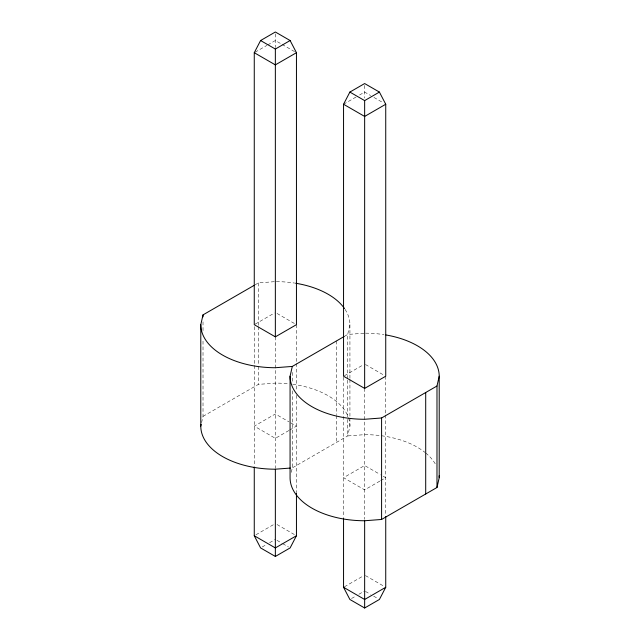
<?xml version="1.0" encoding="UTF-8"?>
<svg xmlns="http://www.w3.org/2000/svg" width="640" height="640" viewBox="0 0 640 640"><rect width="100%" height="100%" fill="white"/><g stroke="black" fill="none" stroke-linecap="round" stroke-linejoin="round"><path stroke-width="0.48" stroke-dasharray="3.2 2.4" d="M201.592 422.592L203.016 416.36L203.016 338.76M291.288 472.36L292.304 467.912L292.304 389.32M345.088 309.408A74.568 43.056 0 0 1 349.928 324.672L347.696 334.456L347.696 379.224M349.928 418.192L349.928 426.152L347.696 435.936L292.304 467.912M255.104 52.216L266.92 45.392M267.76 44.912L275.352 40.528L281.264 43.936M343.552 104.256L356.208 96.944M359.584 95L364.648 92.072L370.552 95.488M254.944 284.904L258.408 282.904L274.36 281.688M255.104 324.184L274.512 312.976M203.016 416.36L258.408 384.384L275.352 383.096A74.568 43.056 0 0 1 288.96 383.816M344.472 336.312L347.696 334.456L364.648 333.168M344.4 375.736L362.96 365.016M288.856 430.536L275.352 438.328L254.264 426.152L275.352 413.968L288.856 421.768M289.696 430.048L296.448 426.152L289.696 422.248M255.952 534.776L275.352 523.568M262.232 546.976L266.336 544.608M269.616 542.712L275.352 539.4M379.832 481.112L364.648 489.88L343.552 477.696L364.648 465.52L379.832 474.288M380.672 480.624L385.736 477.696L380.672 474.776M344.4 586.808L362.96 576.096M351.52 598.528L355.624 596.16M358.904 594.264L364.648 590.952M282.104 44.424L294.76 51.728M373.928 97.432L383.208 102.792M277.04 313.464L295.6 324.184M365.488 364.528L384.048 375.248M277.04 524.544L295.6 535.256M365.488 575.608L384.048 586.32M276.992 540.344L281.92 543.192M282.736 543.664L288.48 546.976M365.464 591.424L370.384 594.264M373.664 596.16L377.768 598.528M385.736 376.216L385.736 414.024M385.736 415.024L385.736 515.56M364.648 85.448L364.648 98.072M364.648 388.4L364.648 519.328M349.928 324.672L349.928 378.392M349.928 379.392L349.928 417.192M347.696 380.216L347.696 435.936L364.648 434.648A74.568 43.056 0 0 1 424.984 452.4M343.552 377.216L343.552 517.552M336.416 340.968L336.416 414.592M336.416 415.584L336.416 442.448M296.448 324.672L296.448 362.472M296.448 363.472L296.448 391.328M296.448 395.304L296.448 491.904M292.304 372.4L292.304 383.344M275.352 33.896L275.352 47.52M275.352 336.848L275.352 468.216M258.408 282.904L258.408 325.68M258.408 326.68L258.408 365.48M258.408 366.472L258.408 384.384M254.264 326.656L254.264 364.464M254.264 365.456L254.264 466M203.016 321.848L203.016 330.8M292.776 384.288A74.568 43.056 0 0 1 348.152 416.816M348.488 417.736A74.568 43.056 0 0 1 349.928 426.152M276.32 281.616A74.568 43.056 0 0 1 294.656 283.08M425.744 453.016A74.568 43.056 0 0 1 435.848 464.904M365.608 333.168A74.568 43.056 0 0 1 383.944 334.632"/><path stroke-width="0.96" d="M290.312 468.064L275.352 469.2A74.568 43.056 0 0 1 200.784 426.152L200.784 324.672L203.016 314.88L254.08 285.4M200.784 426.152L201.192 424.368M385.904 334.952A74.568 43.056 0 0 1 439.216 376.216L439.216 477.696L436.984 487.488L381.592 519.464L364.648 520.752A74.568 43.056 0 0 1 290.072 477.696L290.072 376.216L292.304 366.432L344.232 336.456M436.984 487.488L436.984 386.008L439.216 376.216M254.264 52.704L260.592 40.528L275.352 32L290.12 40.528L296.448 52.704L296.448 324.672L275.352 336.848L254.264 324.672L254.264 52.704L275.352 64.88L296.448 52.704M343.552 104.256L349.88 92.072L364.648 83.552L379.408 92.072L385.736 104.256L385.736 376.216L364.648 388.4L343.552 376.216L343.552 104.256L364.648 116.432L385.736 104.256M296.448 492.904L296.448 535.744L290.12 547.928L275.352 556.448L260.592 547.928L254.264 535.744L254.264 467M385.736 516.56L385.736 587.296L379.408 599.472L364.648 608L349.88 599.472L343.552 587.296L343.552 518.552M260.592 40.528L275.352 49.048L290.12 40.528M349.88 92.072L364.648 100.6L379.408 92.072M290.072 376.216A74.568 43.056 0 0 0 364.648 419.272L381.592 417.984L436.984 386.008M296.448 535.744L275.352 547.928L254.264 535.744M385.736 587.296L364.648 599.472L343.552 587.296M292.304 366.432L275.352 367.72A74.568 43.056 0 0 1 200.784 324.672M425.704 392.52L425.704 494M381.592 417.984L381.592 519.464M364.648 100.6L364.648 388.4M364.648 520.76L364.648 608M275.352 49.048L275.352 336.848M275.352 469.216L275.352 556.448M203.016 314.88L203.016 316.872M295.64 283.24A74.568 43.056 0 0 1 344.536 308.6M439.144 475.832A74.568 43.056 0 0 1 439.216 477.696"/></g></svg>
